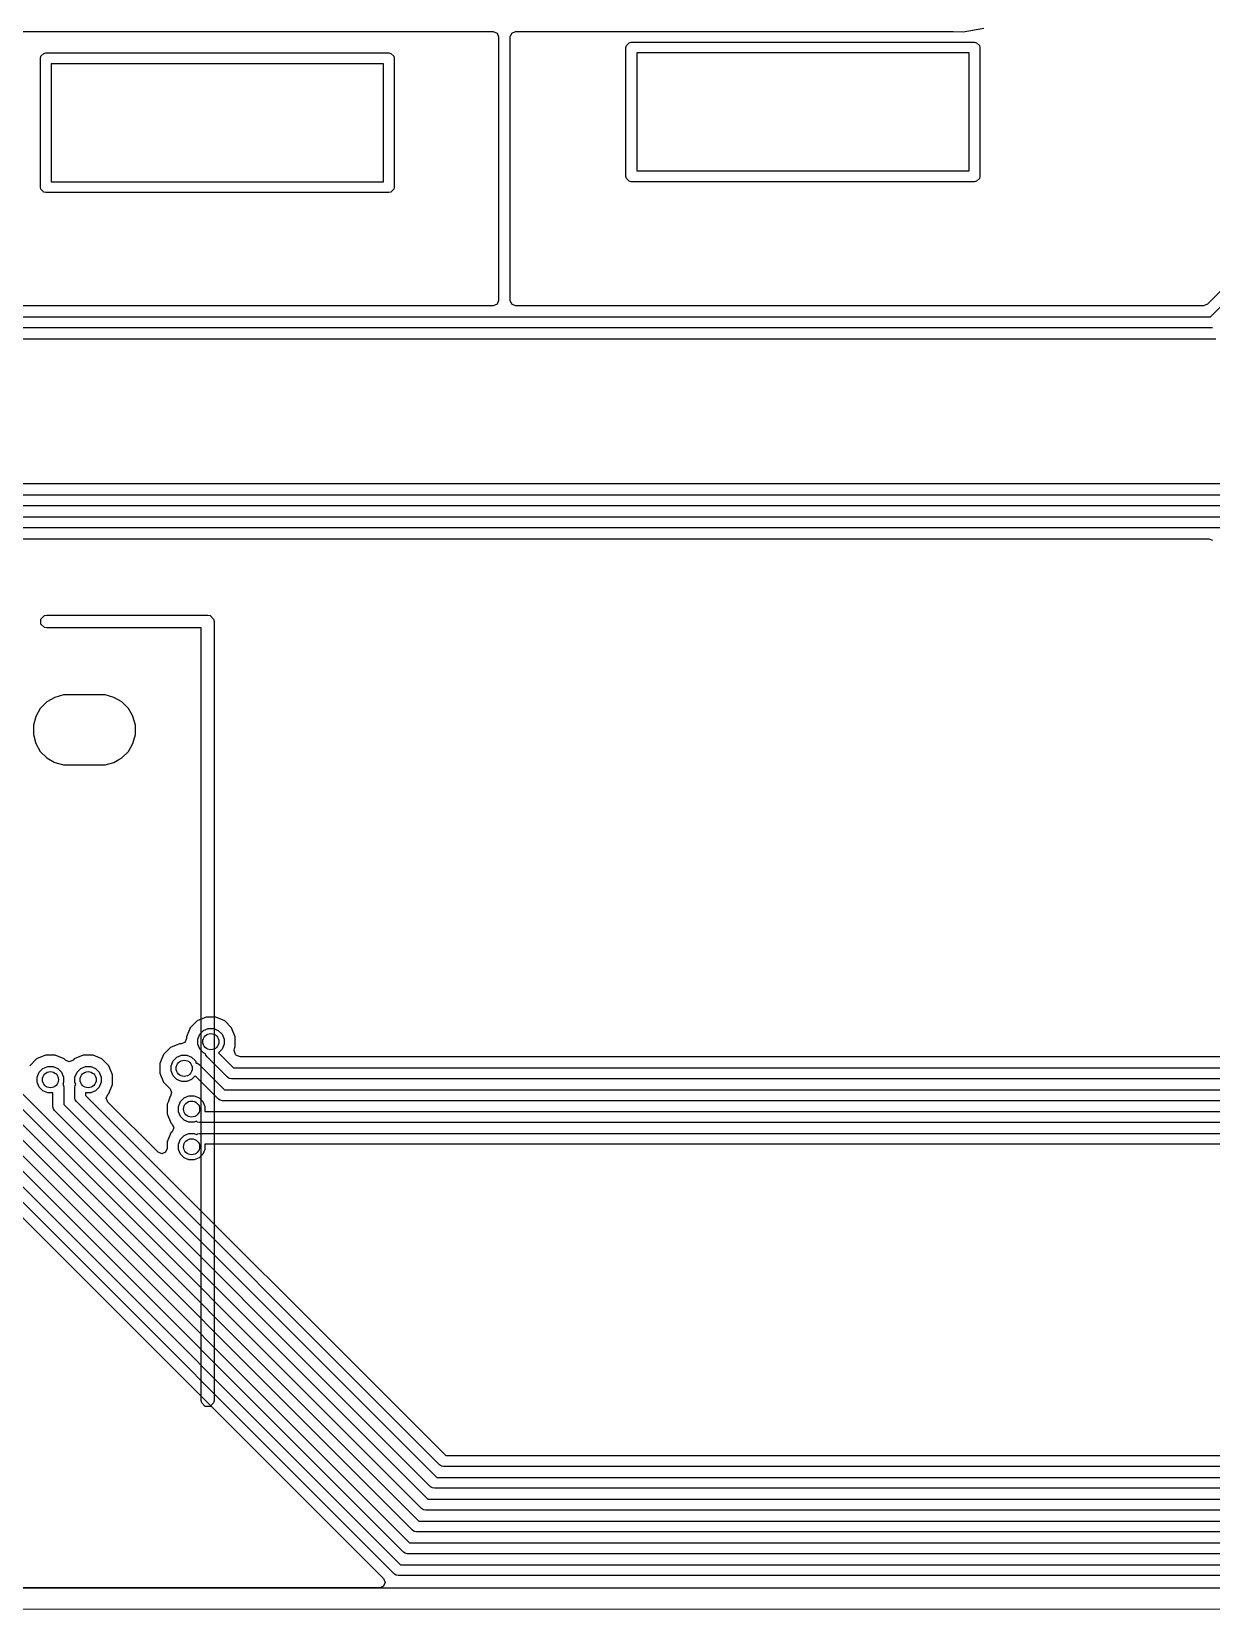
# Model space of a CAD drawing. Extents: x 92.1 to 184.9, y -117.4 to -66.6.
# Drawn here: x 138.61 to 149.61, y -115.8 to -101.09 of the extents above; entities that cross this region are included whole.
import ezdxf

# ---------------------------------------------------------------- set-up
doc = ezdxf.new("R2010")
doc.units = 0
doc.layers.add('BLACK', color=7, linetype='CONTINUOUS')

msp = doc.modelspace()

# ---------------------------------------------------------------- linework, layer by layer
at = {"layer": 'BLACK', "linetype": 'CONTINUOUS'}
for p, q in [((119.905642, -101.0905), (142.9125, -101.0905)), ((142.9125, -101.0905), (142.947855, -101.105145)), ((142.947855, -101.105145), (142.9625, -101.1405)), ((142.9625, -101.1405), (142.9625, -103.5967)), ((143.07, -101.1405), (143.084645, -101.105145)), ((143.07, -103.5967), (143.07, -101.1405)), ((143.084645, -101.105145), (143.12, -101.0905)), ((143.12, -101.0905), (147.19936, -101.0905)), ((144.180866, -101.193806), (144.2, -101.19)), ((144.2, -101.19), (147.4, -101.19)), ((147.19936, -101.0905), (147.1998, -101.090502)), ((147.1998, -101.090502), (147.295629, -101.091345)), ((147.295629, -101.091345), (147.486201, -101.059252)), ((147.4, -101.19), (147.419134, -101.193806)), ((138.69, -101.34), (138.693806, -101.320866)), ((138.69, -102.54), (138.69, -101.34)), ((138.693806, -101.320866), (138.720866, -101.293806)), ((138.720866, -101.293806), (138.74, -101.29)), ((138.74, -101.29), (141.94, -101.29)), ((141.94, -101.29), (141.959134, -101.293806)), ((141.959134, -101.293806), (141.986194, -101.320866)), ((141.986194, -101.320866), (141.99, -101.34)), ((141.99, -101.34), (141.99, -102.54)), ((144.15, -101.24), (144.153806, -101.220866)), ((144.15, -102.44), (144.15, -101.24)), ((144.153806, -101.220866), (144.180866, -101.193806)), ((144.25, -101.29), (144.25, -102.39)), ((147.35, -101.29), (144.25, -101.29)), ((147.35, -102.39), (147.35, -101.29)), ((147.419134, -101.193806), (147.446194, -101.220866)), ((147.446194, -101.220866), (147.45, -101.24)), ((147.45, -101.24), (147.45, -102.44)), ((138.79, -101.39), (138.79, -102.49)), ((141.89, -101.39), (138.79, -101.39)), ((141.89, -102.49), (141.89, -101.39)), ((138.79, -102.49), (141.89, -102.49)), ((144.153806, -102.459134), (144.15, -102.44)), ((144.180866, -102.486194), (144.153806, -102.459134)), ((144.2, -102.49), (144.180866, -102.486194)), ((147.4, -102.49), (144.2, -102.49)), ((144.25, -102.39), (147.35, -102.39)), ((147.419134, -102.486194), (147.4, -102.49)), ((147.446194, -102.459134), (147.419134, -102.486194)), ((147.45, -102.44), (147.446194, -102.459134)), ((138.693806, -102.559134), (138.69, -102.54)), ((138.720866, -102.586194), (138.693806, -102.559134)), ((138.74, -102.59), (138.720866, -102.586194)), ((141.94, -102.59), (138.74, -102.59)), ((141.959134, -102.586194), (141.94, -102.59)), ((141.986194, -102.559134), (141.959134, -102.586194)), ((141.99, -102.54), (141.986194, -102.559134)), ((150.392055, -102.811146), (149.571146, -103.632055)), ((149.598958, -103.7492), (150.5092, -102.838958)), ((142.9125, -103.6467), (137.124209, -103.6467)), ((142.947855, -103.632055), (142.9125, -103.6467)), ((142.9625, -103.5967), (142.947855, -103.632055)), ((143.084645, -103.632055), (143.07, -103.5967)), ((143.12, -103.6467), (143.084645, -103.632055)), ((149.535791, -103.6467), (143.12, -103.6467)), ((149.571146, -103.632055), (149.535791, -103.6467)), ((137.061042, -103.7492), (149.598958, -103.7492)), ((137.009509, -103.9533), (149.650491, -103.9533)), ((149.62, -103.8508), (137.04, -103.8508)), ((150.130857, -105.3067), (135.770493, -105.3067)), ((135.74, -105.4092), (150.208343, -105.4092)), ((150.208343, -105.5108), (135.761042, -105.5108)), ((135.97, -105.6134), (149.7442, -105.6134)), ((149.723158, -105.715), (135.991042, -105.715)), ((137.6275, -105.8175), (149.583957, -105.8175)), ((149.583957, -105.8175), (149.619312, -105.832145)), ((138.694567, -106.567039), (138.727039, -106.534567)), ((138.694567, -106.612961), (138.694567, -106.567039)), ((138.727039, -106.645433), (138.694567, -106.612961)), ((138.727039, -106.534567), (138.75, -106.53)), ((138.75, -106.53), (140.25, -106.53)), ((140.25, -106.53), (140.272961, -106.534567)), ((140.272961, -106.534567), (140.305433, -106.567039)), ((140.305433, -106.567039), (140.31, -106.59)), ((140.31, -106.59), (140.31, -113.85)), ((138.75, -106.65), (138.727039, -106.645433)), ((140.19, -106.65), (138.75, -106.65)), ((140.19, -113.85), (140.19, -106.65)), ((138.750133, -107.339538), (138.689538, -107.400133)), ((138.75014, -107.339532), (138.750133, -107.339538)), ((138.82436, -107.296682), (138.75014, -107.339532)), ((138.907145, -107.2745), (138.82436, -107.296682)), ((138.907147, -107.2745), (138.907145, -107.2745)), ((139.292853, -107.2745), (138.907147, -107.2745)), ((139.292854, -107.2745), (139.292853, -107.2745)), ((139.375639, -107.296682), (139.292854, -107.2745)), ((139.449859, -107.339532), (139.375639, -107.296682)), ((139.449866, -107.339538), (139.449859, -107.339532)), ((139.510461, -107.400133), (139.449866, -107.339538)), ((138.646682, -107.47436), (138.6245, -107.557145)), ((138.689532, -107.40014), (138.646682, -107.47436)), ((138.689538, -107.400133), (138.689532, -107.40014)), ((139.510467, -107.40014), (139.510461, -107.400133)), ((139.547909, -107.464993), (139.510467, -107.40014)), ((139.553318, -107.474362), (139.547909, -107.464993)), ((139.5755, -107.557147), (139.553318, -107.474362)), ((138.6245, -107.557145), (138.6245, -107.642854)), ((138.6245, -107.642854), (138.646682, -107.725639)), ((139.553318, -107.725638), (139.5755, -107.642853)), ((139.5755, -107.642853), (139.5755, -107.557147)), ((138.646682, -107.725639), (138.689532, -107.799859)), ((138.689532, -107.799859), (138.689538, -107.799866)), ((138.689538, -107.799866), (138.750133, -107.860461)), ((139.449862, -107.860465), (139.510465, -107.799862)), ((139.510465, -107.799862), (139.553318, -107.725638)), ((138.750133, -107.860461), (138.75014, -107.860467)), ((138.75014, -107.860467), (138.819249, -107.900366)), ((138.819249, -107.900366), (138.824362, -107.903318)), ((138.824362, -107.903318), (138.907147, -107.9255)), ((138.907147, -107.9255), (138.907151, -107.9255)), ((138.907151, -107.9255), (139.292849, -107.9255)), ((139.292849, -107.9255), (139.292853, -107.9255)), ((139.292853, -107.9255), (139.375638, -107.903318)), ((139.375638, -107.903318), (139.421061, -107.877092)), ((139.421061, -107.877092), (139.449859, -107.860467)), ((139.449859, -107.860466), (139.449862, -107.860465)), ((139.449859, -107.860467), (139.449859, -107.860466)), ((142.076163, -115.264321), (136.822642, -110.0108)), ((136.879605, -109.924079), (142.133126, -115.1776)), ((142.160333, -115.061121), (137.112479, -110.013267)), ((137.1992, -109.956304), (142.217296, -114.9744)), ((142.244501, -114.857921), (137.315679, -109.929099)), ((137.4024, -109.872136), (142.301464, -114.7712)), ((136.795023, -110.128279), (142.048544, -115.3818)), ((141.991581, -115.468521), (136.73806, -110.215)), ((140.234527, -110.27849), (140.150915, -110.313124)), ((140.234528, -110.27849), (140.234527, -110.27849)), ((140.325034, -110.27849), (140.234528, -110.27849)), ((140.408649, -110.313125), (140.325034, -110.27849)), ((136.710248, -110.332145), (139.307611, -112.929508)), ((140.086915, -110.377124), (140.052281, -110.460736)), ((140.086919, -110.377118), (140.086915, -110.377124)), ((140.150909, -110.313128), (140.086919, -110.377118)), ((140.150915, -110.313124), (140.150909, -110.313128)), ((140.157183, -110.481604), (140.175847, -110.436544)), ((140.175847, -110.436544), (140.210335, -110.402056)), ((140.210335, -110.402056), (140.255395, -110.383392)), ((140.255395, -110.383392), (140.304167, -110.383392)), ((140.304167, -110.383392), (140.349227, -110.402056)), ((140.349227, -110.402056), (140.383715, -110.436544)), ((140.383715, -110.436544), (140.402379, -110.481604)), ((140.472646, -110.377122), (140.408649, -110.313125)), ((140.507281, -110.460737), (140.472646, -110.377122)), ((139.902289, -110.561748), (139.838299, -110.625738)), ((139.902295, -110.561744), (139.902289, -110.561748)), ((139.985907, -110.52711), (139.902295, -110.561744)), ((140.002281, -110.52711), (139.985907, -110.52711)), ((140.037636, -110.512465), (140.002281, -110.52711)), ((140.052281, -110.47711), (140.037636, -110.512465)), ((140.052281, -110.460736), (140.052281, -110.47711)), ((140.157183, -110.530376), (140.157183, -110.481604)), ((140.175847, -110.575436), (140.157183, -110.530376)), ((140.210335, -110.609924), (140.175847, -110.575436)), ((140.383715, -110.575436), (140.349924, -110.609226)), ((140.402379, -110.530376), (140.383715, -110.575436)), ((140.402379, -110.481604), (140.402379, -110.530376)), ((140.495644, -110.589279), (140.499449, -110.570148)), ((140.510289, -110.624634), (140.495644, -110.589279)), ((140.499449, -110.570148), (140.507281, -110.551243)), ((140.507281, -110.551243), (140.507281, -110.460737)), ((138.655, -110.667466), (138.59101, -110.731456)), ((138.655006, -110.667462), (138.655, -110.667466)), ((138.738618, -110.632828), (138.655006, -110.667462)), ((138.714426, -110.756394), (138.759486, -110.73773)), ((138.738619, -110.632828), (138.738618, -110.632828)), ((138.829125, -110.632828), (138.738619, -110.632828)), ((138.759486, -110.73773), (138.808258, -110.73773)), ((138.808258, -110.73773), (138.853318, -110.756394)), ((138.91274, -110.667463), (138.829125, -110.632828)), ((138.912743, -110.667466), (138.91274, -110.667463)), ((138.924317, -110.67904), (138.912743, -110.667466)), ((138.959672, -110.693685), (138.924317, -110.67904)), ((138.995027, -110.67904), (138.959672, -110.693685)), ((139.0066, -110.667466), (138.995027, -110.67904)), ((139.006606, -110.667462), (139.0066, -110.667466)), ((139.090218, -110.632828), (139.006606, -110.667462)), ((139.066026, -110.756394), (139.111086, -110.73773)), ((139.090219, -110.632828), (139.090218, -110.632828)), ((139.180725, -110.632828), (139.090219, -110.632828)), ((139.111086, -110.73773), (139.159858, -110.73773)), ((139.159858, -110.73773), (139.204918, -110.756394)), ((139.26434, -110.667463), (139.180725, -110.632828)), ((139.328337, -110.73146), (139.26434, -110.667463)), ((139.362972, -110.815075), (139.328337, -110.73146)), ((139.810153, -110.693685), (139.803661, -110.709357)), ((139.803661, -110.709357), (139.803661, -110.799863)), ((139.838295, -110.625744), (139.810153, -110.693685)), ((139.838299, -110.625738), (139.838295, -110.625744)), ((139.908563, -110.730224), (139.927227, -110.685164)), ((139.908563, -110.778996), (139.908563, -110.730224)), ((139.927227, -110.685164), (139.961715, -110.650676)), ((139.961715, -110.650676), (140.006775, -110.632012)), ((140.006775, -110.632012), (140.055547, -110.632012)), ((140.055547, -110.632012), (140.100607, -110.650676)), ((140.100607, -110.650676), (140.135095, -110.685164)), ((140.135095, -110.685164), (140.143421, -110.705267)), ((140.143421, -110.705267), (140.155536, -110.707677)), ((140.155536, -110.707677), (140.172017, -110.718689)), ((140.172017, -110.718689), (140.407728, -110.9544)), ((140.230438, -110.61825), (140.210335, -110.609924)), ((140.232848, -110.630365), (140.230438, -110.61825)), ((140.24386, -110.646846), (140.232848, -110.630365)), ((140.434935, -110.837921), (140.24386, -110.646846)), ((140.349924, -110.609226), (140.491898, -110.7512)), ((140.491898, -110.7512), (160.137098, -110.7512)), ((140.51971, -110.634055), (140.510289, -110.624634)), ((140.555065, -110.6487), (140.51971, -110.634055)), ((160.167591, -110.6487), (140.555065, -110.6487)), ((138.661274, -110.835942), (138.679938, -110.790882)), ((138.661274, -110.884714), (138.661274, -110.835942)), ((138.679938, -110.929774), (138.661274, -110.884714)), ((138.679938, -110.790882), (138.714426, -110.756394)), ((138.853318, -110.756394), (138.887806, -110.790882)), ((138.887806, -110.790882), (138.90647, -110.835942)), ((138.90647, -110.884714), (138.898142, -110.904817)), ((138.90647, -110.835942), (138.90647, -110.884714)), ((139.012874, -110.835942), (139.031538, -110.790882)), ((139.012874, -110.884714), (139.012874, -110.835942)), ((139.021201, -110.904818), (139.012874, -110.884714)), ((139.031538, -110.790882), (139.066026, -110.756394)), ((139.204918, -110.756394), (139.239406, -110.790882)), ((139.239406, -110.790882), (139.25807, -110.835942)), ((139.25807, -110.884714), (139.239406, -110.929774)), ((139.25807, -110.835942), (139.25807, -110.884714)), ((139.362972, -110.905581), (139.362972, -110.815075)), ((139.803661, -110.799863), (139.838296, -110.883478)), ((139.838296, -110.883478), (139.838299, -110.883481)), ((139.838299, -110.883481), (139.899354, -110.944536)), ((139.927227, -110.824056), (139.908563, -110.778996)), ((139.961715, -110.858544), (139.927227, -110.824056)), ((140.006775, -110.877208), (139.961715, -110.858544)), ((140.055547, -110.877208), (140.006775, -110.877208)), ((140.100607, -110.858544), (140.055547, -110.877208)), ((140.134397, -110.824753), (140.100607, -110.858544)), ((140.350765, -111.041121), (140.134397, -110.824753)), ((140.451416, -110.848933), (140.434935, -110.837921)), ((140.470856, -110.8528), (140.451416, -110.848933)), ((160.116056, -110.8528), (140.470856, -110.8528)), ((138.714426, -110.964262), (138.679938, -110.929774)), ((138.759486, -110.982926), (138.714426, -110.964262)), ((138.807271, -110.982926), (138.759486, -110.982926)), ((138.807271, -111.112279), (138.807271, -110.982926)), ((138.898142, -110.904817), (138.905004, -110.915086)), ((138.905004, -110.915086), (138.905004, -110.915087)), ((138.905004, -110.915087), (138.908871, -110.934527)), ((138.908871, -110.934527), (138.908871, -111.091237)), ((139.010473, -110.934527), (139.01434, -110.915087)), ((139.010473, -111.028113), (139.010473, -110.934527)), ((139.01434, -111.047553), (139.010473, -111.028113)), ((139.01434, -110.915087), (139.014341, -110.915086)), ((139.025352, -111.064034), (139.01434, -111.047553)), ((139.014341, -110.915086), (139.021201, -110.904818)), ((139.159858, -110.982926), (139.112073, -110.982926)), ((139.112073, -110.982926), (139.112073, -111.007071)), ((139.112073, -111.007071), (142.469802, -114.3648)), ((139.204918, -110.964262), (139.159858, -110.982926)), ((139.239406, -110.929774), (139.204918, -110.964262)), ((139.304456, -111.033787), (139.319101, -110.998432)), ((139.319101, -111.069142), (139.304456, -111.033787)), ((139.319101, -110.998432), (139.32098, -110.996553)), ((139.32098, -110.996553), (139.328337, -110.989196)), ((139.328337, -110.989196), (139.362972, -110.905581)), ((139.895348, -111.033787), (139.880704, -111.069142)), ((139.907135, -111.005332), (139.895348, -111.033787)), ((139.899354, -110.944536), (139.913999, -110.979891)), ((139.90902, -111.000782), (139.907135, -111.005331)), ((139.907135, -111.005331), (139.907135, -111.005332)), ((139.913999, -110.979891), (139.907816, -111.000283)), ((139.907816, -111.000283), (139.90902, -111.000782)), ((139.996066, -111.064754), (140.030554, -111.030266)), ((140.030554, -111.030266), (140.075614, -111.011602)), ((140.075614, -111.011602), (140.124386, -111.011602)), ((140.124386, -111.011602), (140.169446, -111.030266)), ((140.169446, -111.030266), (140.203934, -111.064754)), ((140.367246, -111.052133), (140.350765, -111.041121)), ((140.407728, -110.9544), (160.051516, -110.9544)), ((138.811138, -111.131719), (138.807271, -111.112279)), ((138.82215, -111.1482), (138.811138, -111.131719)), ((142.328671, -114.654721), (138.82215, -111.1482)), ((138.908871, -111.091237), (142.385634, -114.568)), ((142.412839, -114.451521), (139.025352, -111.064034)), ((139.787145, -111.537186), (139.319101, -111.069142)), ((139.880704, -111.069142), (139.8725, -111.088947)), ((139.8725, -111.088947), (139.8725, -111.179453)), ((139.8725, -111.179453), (139.907135, -111.263068)), ((139.977402, -111.109814), (139.996066, -111.064754)), ((139.977402, -111.158586), (139.977402, -111.109814)), ((139.996066, -111.203646), (139.977402, -111.158586)), ((140.203934, -111.064754), (140.222598, -111.109814)), ((140.222598, -111.109814), (140.222598, -111.157599)), ((140.222598, -111.157599), (155.489999, -111.157599)), ((140.386686, -111.056), (140.367246, -111.052133)), ((160.030474, -111.056), (140.386686, -111.056)), ((139.907135, -111.263068), (139.907138, -111.263071)), ((139.907138, -111.263071), (139.918712, -111.274645)), ((139.918712, -111.274645), (139.933357, -111.31)), ((139.933357, -111.31), (139.918712, -111.345355)), ((140.030554, -111.238134), (139.996066, -111.203646)), ((140.075614, -111.256798), (140.030554, -111.238134)), ((140.124386, -111.256798), (140.075614, -111.256798)), ((140.144489, -111.24847), (140.124386, -111.256798)), ((140.154758, -111.255332), (140.144489, -111.24847)), ((140.154759, -111.255332), (140.154758, -111.255332)), ((140.174199, -111.259199), (140.154759, -111.255332)), ((155.489995, -111.259199), (140.174199, -111.259199)), ((139.907134, -111.356934), (139.8725, -111.440546)), ((139.8725, -111.440546), (139.8725, -111.501831)), ((139.907138, -111.356928), (139.907134, -111.356934)), ((139.918712, -111.345355), (139.907138, -111.356928)), ((139.977402, -111.461414), (139.996066, -111.416354)), ((139.977402, -111.510186), (139.977402, -111.461414)), ((139.996066, -111.416354), (140.030554, -111.381866)), ((140.030554, -111.381866), (140.075614, -111.363202)), ((140.075614, -111.363202), (140.124386, -111.363202)), ((140.124386, -111.363202), (140.144489, -111.371529)), ((140.144489, -111.371529), (140.154758, -111.364668)), ((140.154758, -111.364668), (140.154759, -111.364668)), ((140.154759, -111.364668), (140.174199, -111.360801)), ((140.174199, -111.360801), (155.489995, -111.360801)), ((155.489999, -111.462401), (140.222598, -111.462401)), ((140.222598, -111.462401), (140.222598, -111.510186)), ((139.8225, -111.551831), (139.787145, -111.537186)), ((139.857855, -111.537186), (139.8225, -111.551831)), ((139.8725, -111.501831), (139.857855, -111.537186)), ((139.996066, -111.555246), (139.977402, -111.510186)), ((140.030554, -111.589734), (139.996066, -111.555246)), ((140.075614, -111.608398), (140.030554, -111.589734)), ((140.124386, -111.608398), (140.075614, -111.608398)), ((140.169446, -111.589734), (140.124386, -111.608398)), ((140.203934, -111.555246), (140.169446, -111.589734)), ((140.222598, -111.510186), (140.203934, -111.555246)), ((139.307611, -112.929508), (141.889672, -115.511568)), ((140.194567, -113.872961), (140.19, -113.85)), ((140.227039, -113.905433), (140.194567, -113.872961)), ((140.272961, -113.905433), (140.227039, -113.905433)), ((140.305433, -113.872961), (140.272961, -113.905433)), ((140.31, -113.85), (140.305433, -113.872961)), ((142.469802, -114.3648), (150.31939, -114.3648)), ((142.385634, -114.568), (154.973842, -114.568)), ((142.429319, -114.462533), (142.412839, -114.451521)), ((142.42932, -114.462533), (142.429319, -114.462533)), ((142.44876, -114.4664), (142.42932, -114.462533)), ((150.31939, -114.4664), (142.44876, -114.4664)), ((142.345152, -114.665733), (142.328671, -114.654721)), ((142.364592, -114.6696), (142.345152, -114.665733)), ((154.994884, -114.6696), (142.364592, -114.6696)), ((142.260982, -114.868933), (142.244501, -114.857921)), ((142.280422, -114.8728), (142.260982, -114.868933)), ((142.301464, -114.7712), (155.541341, -114.7712)), ((142.217296, -114.9744), (156.687442, -114.9744)), ((155.541341, -114.8728), (142.280422, -114.8728)), ((142.176814, -115.072133), (142.160333, -115.061121)), ((142.196254, -115.076), (142.176814, -115.072133)), ((156.708484, -115.076), (142.196254, -115.076)), ((142.092644, -115.275333), (142.076163, -115.264321)), ((142.112084, -115.2792), (142.092644, -115.275333)), ((157.547527, -115.2792), (142.112084, -115.2792)), ((142.133126, -115.1776), (157.547527, -115.1776)), ((142.048544, -115.3818), (162.191456, -115.3818)), ((107.166622, -115.595553), (163.116802, -115.59857)), ((141.854314, -115.596923), (107.168312, -115.595053)), ((141.854317, -115.596923), (141.854314, -115.596923)), ((141.889672, -115.582278), (141.854317, -115.596923)), ((141.889672, -115.511568), (141.904317, -115.546923)), ((141.904317, -115.546923), (141.889672, -115.582278)), ((142.008062, -115.479533), (141.991581, -115.468521)), ((142.027502, -115.4834), (142.008062, -115.479533)), ((162.212498, -115.4834), (142.027502, -115.4834)), ((163.123782, -115.798571), (107.163293, -115.795553))]:
    msp.add_line(p, q, dxfattribs=at)
at = {"layer": 'BLACK'}
for centre in [(140.279781, -110.50599), (140.031161, -110.75461), (138.783872, -110.860328), (139.135472, -110.860328), (140.1, -111.1342), (140.1, -111.4858)]:
    msp.add_circle(centre, 0.075, dxfattribs=at)

doc.saveas('drawing.dxf')
